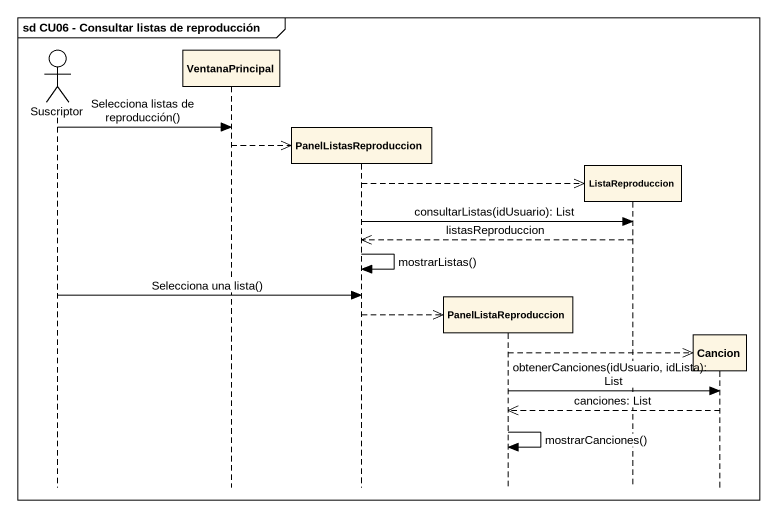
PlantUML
@startuml
mainframe sd CU06 - Consultar listas de reproducción
hide footbox
actor Suscriptor
participant VentanaPrincipal
participant PanelListasReproduccion
participant PanelListaReproduccion
participant ListaReproduccion
participant Cancion

Suscriptor -> VentanaPrincipal : Selecciona listas de reproducción()
VentanaPrincipal -->> PanelListasReproduccion **
PanelListasReproduccion -->> ListaReproduccion **
PanelListasReproduccion -> ListaReproduccion : consultarListas(idUsuario): List
ListaReproduccion -->> PanelListasReproduccion : listasReproduccion
PanelListasReproduccion -> PanelListasReproduccion : mostrarListas()
Suscriptor -> PanelListasReproduccion : Selecciona una lista()
PanelListasReproduccion -->> PanelListaReproduccion **
PanelListaReproduccion -->> Cancion **
PanelListaReproduccion -> Cancion : obtenerCanciones(idUsuario, idLista): List
Cancion -->> PanelListaReproduccion : canciones: List
PanelListaReproduccion -> PanelListaReproduccion : mostrarCanciones()
@enduml
